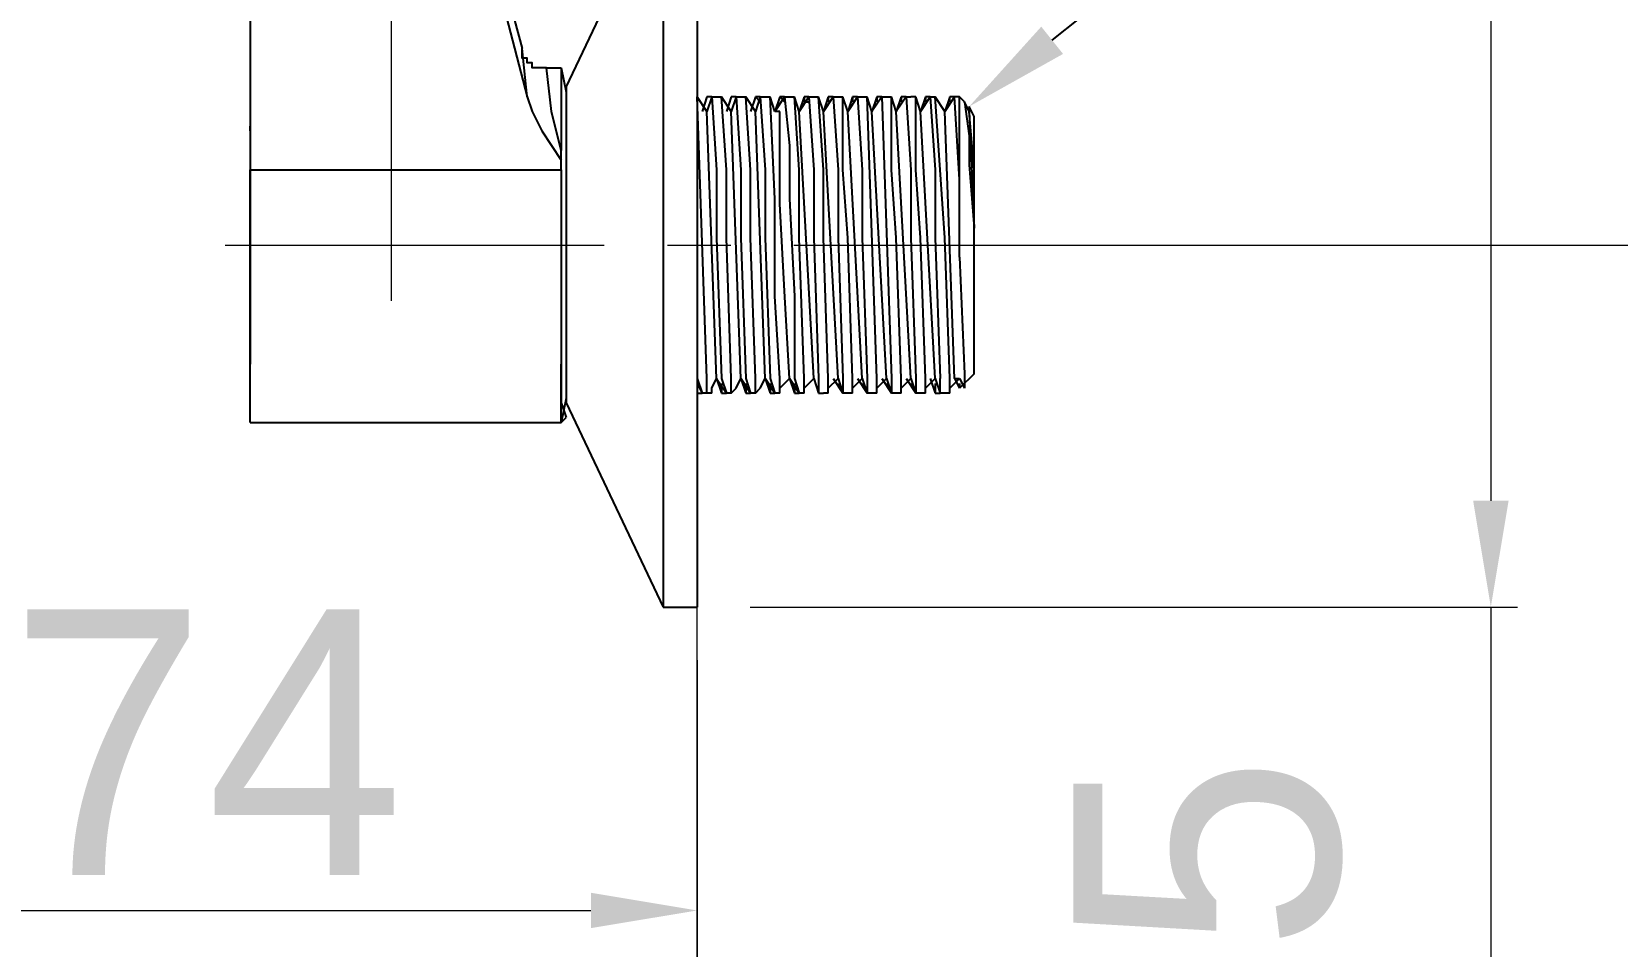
# Model space of a CAD drawing. Extents: x 0 to 3160, y 0 to 2315.
# Drawn here: x 1926.6 to 2046, y 641.8 to 710.7 of the extents above; entities that cross this region are included whole.
import ezdxf
from ezdxf import colors
from ezdxf.entities.mleader import LeaderData, LeaderLine
from ezdxf.math import Vec2, Vec3

# ---------------------------------------------------------------- set-up
doc = ezdxf.new("R2010")
doc.units = 0
doc.header["$LTSCALE"] = 3
doc.header["$MEASUREMENT"] = 0
doc.header["$PDMODE"] = 3
doc.header["$PDSIZE"] = -10
doc.linetypes.add('CENTER2', pattern=[28.575, 19.05, -3.175, 3.175, -3.175])
doc.layers.get('0').update_dxf_attribs({"linetype": 'CONTINUOUS'})
doc.layers.get('DEFPOINTS').update_dxf_attribs({"linetype": 'CONTINUOUS'})
doc.layers.add('Cneter', color=1, linetype='CENTER2', lineweight=13)
doc.layers.add('치수선', color=7, linetype='CONTINUOUS', lineweight=20)
doc.styles.add('Daelim Dimension', font='')
doc.styles.get("Standard").update_dxf_attribs({"font": ''})
doc.styles.get('Daelim Dimension').set_extended_font_data('나눔고딕')
doc.styles.get('Standard').set_extended_font_data('나눔고딕')
doc.dimstyles.new('DEFAULT', dxfattribs={"dimscale": 2, "dimtxt": 2, "dimasz": 2, "dimexe": 0, "dimexo": 2, "dimgap": 1, "dimtad": 1, "dimdec": 1, "dimzin": 9, "dimdsep": 46, "dimtxsty": 'Daelim Dimension', "dimcen": 0.5, "dimclrd": 252, "dimclre": 252, "dimclrt": 3, "dimadec": 1, "dimazin": 0, "dimtfac": 1, "dimtdec": 1, "dimtix": 1, "dimtmove": 0, "dimatfit": 3, "dimfxl": 1, "dimtolj": 1, "dimtzin": 1, "dimlwd": 9, "dimlwe": 9, "dimarcsym": 0})

# ---------------------------------------------------------------- blocks, each defined once
blk = doc.blocks.new('*D5')
at = {"color": 5, "lineweight": 9, "ltscale": 0.5, "transparency": 16777216}
for p, q in [((1902.8, 744.23), (1902.8, 642.53)), ((1976.72, 663.38), (1976.72, 642.53)), ((1910.8, 644.53), (1968.72, 644.53))]:
    blk.add_line(p, q, dxfattribs=at)
at = {"color": 5, "ltscale": 0.5, "transparency": 16777216}
for points in [[(1910.8, 645.86), (1910.8, 643.2), (1902.8, 644.53)], [(1968.72, 645.86), (1968.72, 643.2), (1976.72, 644.53)]]:
    blk.add_solid(points, dxfattribs=at)
at = {"layer": 'DEFPOINTS', "color": 0, "ltscale": 0.5, "transparency": 16777216}
for p in [(1902.8, 748.23), (1976.72, 667.38), (1976.72, 644.53)]:
    blk.add_point(p, dxfattribs=at)
at = {"color": 7, "ltscale": 0.5, "transparency": 16777216, "insert": (1939.76, 657.2), "char_height": 20, "attachment_point": 5, "style": 'Daelim Dimension'}
blk.add_mtext('\\A1;74', dxfattribs=at)
blk = doc.blocks.new('*D10')
at = {"color": 5, "lineweight": 9, "ltscale": 0.5, "transparency": 16777216}
for p, q in [((1980.72, 721.89), (2038.51, 721.89)), ((2036.51, 713.89), (2036.51, 675.38)), ((1980.72, 667.38), (2038.51, 667.38)), ((2036.51, 667.38), (2036.51, 597.4))]:
    blk.add_line(p, q, dxfattribs=at)
at = {"color": 5, "ltscale": 0.5, "transparency": 16777216}
for points in [[(2035.18, 713.89), (2037.85, 713.89), (2036.51, 721.89)], [(2035.18, 675.38), (2037.85, 675.38), (2036.51, 667.38)]]:
    blk.add_solid(points, dxfattribs=at)
at = {"layer": 'DEFPOINTS', "color": 0, "ltscale": 0.5, "transparency": 16777216}
for p in [(1976.72, 721.89), (1976.72, 667.38), (2036.51, 667.38)]:
    blk.add_point(p, dxfattribs=at)
at = {"color": 7, "ltscale": 0.5, "transparency": 16777216, "insert": (2002.57, 628.39), "char_height": 20, "attachment_point": 2, "rotation": 90, "style": 'Daelim Dimension'}
blk.add_mtext('\\A1;{\\H1.25x;\\C256;Ø}55', dxfattribs=at)
blk = doc.blocks.new('*D11')
at = {"color": 5, "lineweight": 9, "ltscale": 0.5, "transparency": 16777216}
for p, q in [((2004.51, 1636.8), (2332.33, 1636.8)), ((2330.33, 1628.8), (2330.33, 546.49)), ((1980.72, 538.49), (2332.33, 538.49))]:
    blk.add_line(p, q, dxfattribs=at)
at = {"color": 5, "ltscale": 0.5, "transparency": 16777216}
for points in [[(2329, 1628.8), (2331.66, 1628.8), (2330.33, 1636.8)], [(2329, 546.49), (2331.66, 546.49), (2330.33, 538.49)]]:
    blk.add_solid(points, dxfattribs=at)
at = {"layer": 'DEFPOINTS', "color": 0, "ltscale": 0.5, "transparency": 16777216}
for p in [(2000.51, 1636.8), (1976.72, 538.49), (2330.33, 538.49)]:
    blk.add_point(p, dxfattribs=at)
at = {"color": 7, "ltscale": 0.5, "transparency": 16777216, "insert": (2314.62, 1087.65), "char_height": 20, "attachment_point": 5, "rotation": 90, "style": 'Daelim Dimension'}
blk.add_mtext('\\A1;(2000)', dxfattribs=at)
blk = doc.blocks.new('*D12')
at = {"color": 5, "lineweight": 9, "ltscale": 0.5, "transparency": 16777216}
for p, q in [((1809.78, 791.78), (1809.78, 586.77)), ((1976.72, 663.38), (1976.72, 586.77)), ((1968.72, 588.77), (1817.78, 588.77))]:
    blk.add_line(p, q, dxfattribs=at)
at = {"color": 5, "ltscale": 0.5, "transparency": 16777216}
for points in [[(1817.78, 590.1), (1817.78, 587.44), (1809.78, 588.77)], [(1968.72, 590.1), (1968.72, 587.44), (1976.72, 588.77)]]:
    blk.add_solid(points, dxfattribs=at)
at = {"layer": 'DEFPOINTS', "color": 0, "ltscale": 0.5, "transparency": 16777216}
for p in [(1809.78, 795.78), (1976.72, 667.38), (1809.78, 588.77)]:
    blk.add_point(p, dxfattribs=at)
at = {"color": 7, "ltscale": 0.5, "transparency": 16777216, "insert": (1893.25, 601.66), "char_height": 20, "attachment_point": 5, "style": 'Daelim Dimension'}
blk.add_mtext('\\A1;167', dxfattribs=at)

msp = doc.modelspace()

# ---------------------------------------------------------------- linework, layer by layer
at = {"color": 5, "lineweight": 9, "ltscale": 0.5}
msp.add_line((2002.88, 694.64), (2204.92, 694.64), dxfattribs=at)
at = {"color": 7}
for points in [[(1952.93, 748.6), (1952.93, 748.6), (1963.54, 709.45), (1963.54, 709.45)], [(1943.05, 740.92), (1943.05, 740.92), (1943.05, 700.31), (1943.05, 700.31)], [(1954.77, 740.92), (1954.77, 740.92), (1963.91, 705.8), (1963.91, 705.8)], [(1966.84, 706.52), (1966.84, 706.52), (1974.16, 721.89), (1974.16, 721.89)], [(1974.16, 721.89), (1974.16, 721.89), (1974.16, 667.38), (1974.16, 667.38)], [(1976.72, 721.89), (1976.72, 721.89), (1976.72, 667.38), (1976.72, 667.38)], [(1963.91, 705.8), (1963.91, 705.8), (1963.54, 709.45), (1963.54, 709.45)], [(1965.37, 707.99), (1965.37, 707.99), (1966.47, 707.99), (1966.47, 707.99)], [(1966.47, 707.99), (1966.47, 707.99), (1966.84, 706.16), (1966.84, 706.16)], [(1966.47, 707.99), (1966.47, 707.99), (1966.47, 701.77), (1966.47, 701.77)], [(1966.84, 706.52), (1966.84, 706.52), (1966.84, 682.75), (1966.84, 682.75)], [(1977.45, 704.7), (1977.45, 704.7), (1976.72, 705.8), (1976.72, 705.8)], [(1977.45, 684.58), (1977.45, 684.58), (1976.72, 705.8), (1976.72, 705.8)], [(1977.45, 705.8), (1977.45, 705.8), (1977.09, 704.7), (1977.09, 704.7)], [(1977.82, 705.8), (1977.82, 705.8), (1977.45, 705.8), (1977.45, 705.8)], [(1977.82, 705.8), (1977.82, 705.8), (1977.45, 704.7), (1977.45, 704.7)], [(1977.82, 705.8), (1977.82, 705.8), (1978.55, 705.8), (1978.55, 705.8)], [(1977.82, 705.8), (1977.82, 705.8), (1977.82, 705.43), (1977.82, 705.43)], [(1979.28, 704.7), (1979.28, 704.7), (1978.55, 705.8), (1978.55, 705.8)], [(1979.28, 705.8), (1979.28, 705.8), (1978.92, 704.7), (1978.92, 704.7)], [(1979.65, 705.8), (1979.65, 705.8), (1979.28, 705.8), (1979.28, 705.8)], [(1979.65, 705.8), (1979.65, 705.8), (1979.28, 704.7), (1979.28, 704.7)], [(1979.65, 705.8), (1979.65, 705.8), (1980.38, 705.8), (1980.38, 705.8)], [(1979.65, 705.8), (1979.65, 705.8), (1979.65, 705.43), (1979.65, 705.43)], [(1981.11, 704.7), (1981.11, 704.7), (1980.38, 705.8), (1980.38, 705.8)], [(1981.11, 705.8), (1981.11, 705.8), (1980.74, 704.7), (1980.74, 704.7)], [(1981.47, 705.8), (1981.47, 705.8), (1981.11, 705.8), (1981.11, 705.8)], [(1981.47, 705.8), (1981.47, 705.8), (1981.11, 704.7), (1981.11, 704.7)], [(1981.11, 705.8), (1981.11, 705.8), (1981.47, 705.43), (1981.47, 705.43)], [(1981.47, 705.8), (1981.47, 705.8), (1982.21, 705.8), (1982.21, 705.8)], [(1982.57, 704.7), (1982.57, 704.7), (1982.21, 705.8), (1982.21, 705.8)], [(1982.94, 705.8), (1982.94, 705.8), (1982.57, 704.7), (1982.57, 704.7)], [(1983.31, 705.8), (1983.31, 705.8), (1982.57, 704.7), (1982.57, 704.7)], [(1983.31, 705.8), (1983.31, 705.8), (1982.94, 705.8), (1982.94, 705.8)], [(1982.94, 705.8), (1982.94, 705.8), (1983.31, 705.43), (1983.31, 705.43)], [(1983.31, 705.8), (1983.31, 705.8), (1984.04, 705.8), (1984.04, 705.8)], [(1984.41, 704.7), (1984.41, 704.7), (1984.04, 705.8), (1984.04, 705.8)], [(1984.77, 705.8), (1984.77, 705.8), (1984.41, 704.7), (1984.41, 704.7)], [(1985.14, 705.8), (1985.14, 705.8), (1984.41, 704.7), (1984.41, 704.7)], [(1985.14, 705.8), (1985.14, 705.8), (1984.77, 705.8), (1984.77, 705.8)], [(1984.77, 705.8), (1984.77, 705.8), (1984.77, 705.43), (1984.77, 705.43)], [(1984.77, 705.43), (1984.77, 705.43), (1985.14, 705.43), (1985.14, 705.43)], [(1985.14, 705.8), (1985.14, 705.8), (1985.87, 705.8), (1985.87, 705.8)], [(1986.23, 704.7), (1986.23, 704.7), (1985.87, 705.8), (1985.87, 705.8)], [(1986.6, 705.8), (1986.6, 705.8), (1986.23, 704.7), (1986.23, 704.7)], [(1986.97, 705.8), (1986.97, 705.8), (1986.23, 704.7), (1986.23, 704.7)], [(1986.97, 705.8), (1986.97, 705.8), (1986.6, 705.8), (1986.6, 705.8)], [(1986.6, 705.8), (1986.6, 705.8), (1986.6, 705.43), (1986.6, 705.43)], [(1986.97, 705.8), (1986.97, 705.8), (1987.7, 705.8), (1987.7, 705.8)], [(1988.06, 704.7), (1988.06, 704.7), (1987.7, 705.8), (1987.7, 705.8)], [(1988.43, 705.8), (1988.43, 705.8), (1988.06, 704.7), (1988.06, 704.7)], [(1988.79, 705.8), (1988.79, 705.8), (1988.06, 704.7), (1988.06, 704.7)], [(1988.79, 705.8), (1988.79, 705.8), (1988.43, 705.8), (1988.43, 705.8)], [(1988.43, 705.8), (1988.43, 705.8), (1988.43, 705.43), (1988.43, 705.43)], [(1988.79, 705.8), (1988.79, 705.8), (1989.53, 705.8), (1989.53, 705.8)], [(1989.89, 704.7), (1989.89, 704.7), (1989.53, 705.8), (1989.53, 705.8)], [(1990.26, 684.58), (1990.26, 684.58), (1989.53, 705.8), (1989.53, 705.8)], [(1990.26, 705.8), (1990.26, 705.8), (1989.89, 704.7), (1989.89, 704.7)], [(1990.62, 705.8), (1990.62, 705.8), (1989.89, 704.7), (1989.89, 704.7)], [(1990.62, 705.8), (1990.62, 705.8), (1990.26, 705.8), (1990.26, 705.8)], [(1990.26, 705.8), (1990.26, 705.8), (1990.26, 705.43), (1990.26, 705.43)], [(1990.62, 705.8), (1990.62, 705.8), (1991.36, 705.8), (1991.36, 705.8)], [(1990.62, 705.8), (1990.62, 705.8), (1991.36, 684.58), (1991.36, 684.58)], [(1991.72, 704.7), (1991.72, 704.7), (1991.36, 705.8), (1991.36, 705.8)], [(1992.09, 705.8), (1992.09, 705.8), (1991.72, 704.7), (1991.72, 704.7)], [(1992.46, 705.8), (1992.46, 705.8), (1991.72, 704.7), (1991.72, 704.7)], [(1992.46, 705.8), (1992.46, 705.8), (1992.09, 705.8), (1992.09, 705.8)], [(1992.09, 705.8), (1992.09, 705.8), (1992.09, 705.43), (1992.09, 705.43)], [(1992.46, 705.8), (1992.46, 705.8), (1992.82, 705.8), (1992.82, 705.8)], [(1993.19, 705.8), (1993.19, 705.8), (1992.82, 705.8), (1992.82, 705.8)], [(1993.55, 704.7), (1993.55, 704.7), (1993.19, 705.8), (1993.19, 705.8)], [(1993.92, 705.8), (1993.92, 705.8), (1993.55, 704.7), (1993.55, 704.7)], [(1994.28, 705.8), (1994.28, 705.8), (1993.55, 704.7), (1993.55, 704.7)], [(1994.28, 705.8), (1994.28, 705.8), (1993.92, 705.8), (1993.92, 705.8)], [(1993.92, 705.8), (1993.92, 705.8), (1993.92, 705.43), (1993.92, 705.43)], [(1994.28, 705.8), (1994.28, 705.8), (1994.65, 705.8), (1994.65, 705.8)], [(1995.38, 704.7), (1995.38, 704.7), (1994.65, 705.8), (1994.65, 705.8)], [(1995.75, 705.8), (1995.75, 705.8), (1995.38, 704.7), (1995.38, 704.7)], [(1996.11, 705.8), (1996.11, 705.8), (1995.38, 704.7), (1995.38, 704.7)], [(1996.11, 705.8), (1996.11, 705.8), (1995.75, 705.8), (1995.75, 705.8)], [(1995.75, 705.43), (1995.75, 705.43), (1995.75, 705.8), (1995.75, 705.8)], [(1996.48, 705.8), (1996.48, 705.8), (1996.11, 705.8), (1996.11, 705.8)], [(1996.85, 705.43), (1996.85, 705.43), (1996.48, 705.8), (1996.48, 705.8)], [(1996.48, 693.72), (1996.48, 693.72), (1996.48, 705.8), (1996.48, 705.8)], [(1997.21, 704.7), (1997.21, 704.7), (1996.85, 705.43), (1996.85, 705.43)], [(1997.58, 704.33), (1997.58, 704.33), (1997.21, 705.07), (1997.21, 705.07)], [(1997.21, 705.07), (1997.21, 705.07), (1997.21, 704.7), (1997.21, 704.7)], [(1997.21, 705.07), (1997.21, 705.07), (1997.21, 704.7), (1997.21, 704.7)], [(1943.05, 703.23), (1943.05, 703.23), (1943.05, 703.6), (1943.05, 703.6)], [(1978.18, 684.58), (1978.18, 684.58), (1977.45, 704.7), (1977.45, 704.7)], [(1980.01, 684.58), (1980.01, 684.58), (1979.28, 704.7), (1979.28, 704.7)], [(1981.84, 684.58), (1981.84, 684.58), (1981.11, 704.7), (1981.11, 704.7)], [(1982.94, 704.7), (1982.94, 704.7), (1982.57, 704.7), (1982.57, 704.7)], [(1985.5, 684.58), (1985.5, 684.58), (1984.41, 704.7), (1984.41, 704.7)], [(1987.33, 684.58), (1987.33, 684.58), (1986.23, 704.7), (1986.23, 704.7)], [(1989.16, 684.58), (1989.16, 684.58), (1988.06, 704.7), (1988.06, 704.7)], [(1990.99, 684.58), (1990.99, 684.58), (1989.89, 704.7), (1989.89, 704.7)], [(1992.82, 684.58), (1992.82, 684.58), (1991.72, 704.7), (1991.72, 704.7)], [(1994.65, 684.58), (1994.65, 684.58), (1993.55, 704.7), (1993.55, 704.7)], [(1996.11, 684.58), (1996.11, 684.58), (1995.38, 704.7), (1995.38, 704.7)], [(1997.21, 704.7), (1997.21, 704.7), (1997.58, 695.92), (1997.58, 695.92)], [(1997.58, 684.94), (1997.58, 684.94), (1997.58, 704.33), (1997.58, 704.33)], [(1943.05, 703.23), (1943.05, 703.23), (1943.05, 686.04), (1943.05, 686.04)], [(1966.47, 701.04), (1966.47, 701.04), (1966.47, 701.77), (1966.47, 701.77)], [(1943.05, 700.31), (1943.05, 700.31), (1966.47, 700.31), (1966.47, 700.31)], [(1943.05, 681.28), (1943.05, 681.28), (1943.05, 700.31), (1943.05, 700.31)], [(1966.47, 700.31), (1966.47, 700.31), (1966.47, 701.04), (1966.47, 701.04)], [(1966.47, 700.31), (1966.47, 700.31), (1966.47, 685.67), (1966.47, 685.67)], [(1996.48, 693.72), (1996.48, 693.72), (1996.85, 684.94), (1996.85, 684.94)], [(1982.94, 684.58), (1982.94, 684.58), (1982.57, 690.8), (1982.57, 690.8)], [(1983.67, 684.58), (1983.67, 684.58), (1983.31, 691.16), (1983.31, 691.16)], [(1984.04, 690.8), (1984.04, 690.8), (1984.04, 684.58), (1984.04, 684.58)], [(1943.05, 687.14), (1943.05, 687.14), (1943.05, 686.77), (1943.05, 686.77)], [(1976.72, 687.87), (1976.72, 687.87), (1976.72, 684.58), (1976.72, 684.58)], [(1943.05, 686.04), (1943.05, 686.04), (1943.05, 685.67), (1943.05, 685.67)], [(1966.47, 681.28), (1966.47, 681.28), (1966.47, 685.67), (1966.47, 685.67)], [(1966.47, 685.67), (1966.47, 685.67), (1966.47, 682.75), (1966.47, 682.75)], [(1976.72, 684.58), (1976.72, 684.58), (1977.09, 683.48), (1977.09, 683.48)], [(1977.45, 683.48), (1977.45, 683.48), (1977.45, 684.58), (1977.45, 684.58)], [(1977.82, 683.85), (1977.82, 683.85), (1978.18, 684.58), (1978.18, 684.58)], [(1978.18, 684.58), (1978.18, 684.58), (1978.55, 683.48), (1978.55, 683.48)], [(1978.18, 684.58), (1978.18, 684.58), (1978.92, 683.48), (1978.92, 683.48)], [(1978.55, 684.58), (1978.55, 684.58), (1978.92, 683.48), (1978.92, 683.48)], [(1979.28, 683.48), (1979.28, 683.48), (1979.28, 684.58), (1979.28, 684.58)], [(1979.65, 683.85), (1979.65, 683.85), (1980.01, 684.58), (1980.01, 684.58)], [(1980.01, 684.58), (1980.01, 684.58), (1980.38, 683.48), (1980.38, 683.48)], [(1980.01, 684.58), (1980.01, 684.58), (1980.74, 683.48), (1980.74, 683.48)], [(1980.38, 684.58), (1980.38, 684.58), (1980.74, 683.48), (1980.74, 683.48)], [(1981.11, 683.48), (1981.11, 683.48), (1981.11, 684.58), (1981.11, 684.58)], [(1981.47, 683.85), (1981.47, 683.85), (1981.84, 684.58), (1981.84, 684.58)], [(1981.84, 684.58), (1981.84, 684.58), (1982.21, 683.48), (1982.21, 683.48)], [(1981.84, 684.58), (1981.84, 684.58), (1982.57, 683.48), (1982.57, 683.48)], [(1982.21, 684.58), (1982.21, 684.58), (1982.57, 683.48), (1982.57, 683.48)], [(1982.94, 683.85), (1982.94, 683.85), (1983.67, 684.58), (1983.67, 684.58)], [(1982.94, 683.48), (1982.94, 683.48), (1982.94, 684.58), (1982.94, 684.58)], [(1983.67, 684.58), (1983.67, 684.58), (1984.04, 683.48), (1984.04, 683.48)], [(1983.67, 684.58), (1983.67, 684.58), (1984.41, 683.48), (1984.41, 683.48)], [(1984.04, 684.58), (1984.04, 684.58), (1984.41, 683.48), (1984.41, 683.48)], [(1984.77, 683.85), (1984.77, 683.85), (1985.5, 684.58), (1985.5, 684.58)], [(1984.77, 683.48), (1984.77, 683.48), (1984.77, 684.58), (1984.77, 684.58)], [(1985.5, 684.58), (1985.5, 684.58), (1985.87, 683.48), (1985.87, 683.48)], [(1985.5, 684.58), (1985.5, 684.58), (1985.87, 683.48), (1985.87, 683.48)], [(1985.87, 684.58), (1985.87, 684.58), (1985.87, 683.48), (1985.87, 683.48)], [(1986.6, 683.85), (1986.6, 683.85), (1987.33, 684.58), (1987.33, 684.58)], [(1986.6, 683.48), (1986.6, 683.48), (1986.6, 684.58), (1986.6, 684.58)], [(1986.97, 684.58), (1986.97, 684.58), (1987.7, 683.48), (1987.7, 683.48)], [(1987.33, 684.58), (1987.33, 684.58), (1987.7, 683.48), (1987.7, 683.48)], [(1987.7, 684.58), (1987.7, 684.58), (1987.7, 683.48), (1987.7, 683.48)], [(1988.43, 683.85), (1988.43, 683.85), (1989.16, 684.58), (1989.16, 684.58)], [(1988.43, 683.48), (1988.43, 683.48), (1988.43, 684.58), (1988.43, 684.58)], [(1988.79, 684.58), (1988.79, 684.58), (1989.53, 683.48), (1989.53, 683.48)], [(1989.16, 684.58), (1989.16, 684.58), (1989.53, 683.48), (1989.53, 683.48)], [(1989.53, 684.58), (1989.53, 684.58), (1989.53, 683.48), (1989.53, 683.48)], [(1990.26, 683.85), (1990.26, 683.85), (1990.99, 684.58), (1990.99, 684.58)], [(1990.26, 683.48), (1990.26, 683.48), (1990.26, 684.58), (1990.26, 684.58)], [(1990.62, 684.58), (1990.62, 684.58), (1991.36, 683.48), (1991.36, 683.48)], [(1990.99, 684.58), (1990.99, 684.58), (1991.36, 683.48), (1991.36, 683.48)], [(1991.36, 684.58), (1991.36, 684.58), (1991.36, 683.48), (1991.36, 683.48)], [(1992.09, 683.85), (1992.09, 683.85), (1992.82, 684.58), (1992.82, 684.58)], [(1992.09, 683.48), (1992.09, 683.48), (1992.09, 684.58), (1992.09, 684.58)], [(1992.46, 684.58), (1992.46, 684.58), (1993.19, 683.48), (1993.19, 683.48)], [(1992.82, 684.58), (1992.82, 684.58), (1993.19, 683.48), (1993.19, 683.48)], [(1993.19, 684.58), (1993.19, 684.58), (1993.19, 683.48), (1993.19, 683.48)], [(1993.92, 683.85), (1993.92, 683.85), (1994.65, 684.58), (1994.65, 684.58)], [(1993.92, 683.48), (1993.92, 683.48), (1993.92, 684.58), (1993.92, 684.58)], [(1994.28, 684.58), (1994.28, 684.58), (1994.65, 683.48), (1994.65, 683.48)], [(1994.65, 684.58), (1994.65, 684.58), (1995.02, 683.48), (1995.02, 683.48)], [(1995.02, 683.48), (1995.02, 683.48), (1995.02, 684.58), (1995.02, 684.58)], [(1995.75, 683.85), (1995.75, 683.85), (1996.48, 684.58), (1996.48, 684.58)], [(1995.75, 683.48), (1995.75, 683.48), (1995.75, 684.58), (1995.75, 684.58)], [(1996.11, 684.58), (1996.11, 684.58), (1996.48, 683.85), (1996.48, 683.85)], [(1996.11, 684.58), (1996.11, 684.58), (1996.48, 684.58), (1996.48, 684.58)], [(1997.58, 684.94), (1997.58, 684.94), (1996.48, 683.85), (1996.48, 683.85)], [(1996.48, 684.58), (1996.48, 684.58), (1996.85, 683.85), (1996.85, 683.85)], [(1996.85, 684.94), (1996.85, 684.94), (1996.85, 683.85), (1996.85, 683.85)], [(1976.72, 684.21), (1976.72, 684.21), (1977.09, 683.48), (1977.09, 683.48)], [(1976.72, 683.48), (1976.72, 683.48), (1977.09, 683.48), (1977.09, 683.48)], [(1977.45, 683.48), (1977.45, 683.48), (1977.09, 683.48), (1977.09, 683.48)], [(1977.82, 683.48), (1977.82, 683.48), (1977.45, 683.48), (1977.45, 683.48)], [(1977.82, 683.48), (1977.82, 683.48), (1977.82, 683.85), (1977.82, 683.85)], [(1978.55, 684.21), (1978.55, 684.21), (1978.55, 683.48), (1978.55, 683.48)], [(1978.55, 683.48), (1978.55, 683.48), (1978.92, 683.48), (1978.92, 683.48)], [(1979.28, 683.48), (1979.28, 683.48), (1978.92, 683.48), (1978.92, 683.48)], [(1979.28, 683.48), (1979.28, 683.48), (1979.65, 683.85), (1979.65, 683.85)], [(1980.38, 684.21), (1980.38, 684.21), (1980.38, 683.48), (1980.38, 683.48)], [(1980.38, 683.48), (1980.38, 683.48), (1980.74, 683.48), (1980.74, 683.48)], [(1981.11, 683.48), (1981.11, 683.48), (1980.74, 683.48), (1980.74, 683.48)], [(1981.11, 683.48), (1981.11, 683.48), (1981.47, 683.85), (1981.47, 683.85)], [(1982.21, 684.21), (1982.21, 684.21), (1982.21, 683.48), (1982.21, 683.48)], [(1982.21, 683.48), (1982.21, 683.48), (1982.57, 683.48), (1982.57, 683.48)], [(1982.94, 683.48), (1982.94, 683.48), (1982.57, 683.48), (1982.57, 683.48)], [(1982.94, 683.48), (1982.94, 683.48), (1982.94, 683.85), (1982.94, 683.85)], [(1984.04, 684.21), (1984.04, 684.21), (1984.04, 683.48), (1984.04, 683.48)], [(1984.04, 683.48), (1984.04, 683.48), (1984.41, 683.48), (1984.41, 683.48)], [(1984.77, 683.48), (1984.77, 683.48), (1984.41, 683.48), (1984.41, 683.48)], [(1984.77, 683.48), (1984.77, 683.48), (1984.77, 683.85), (1984.77, 683.85)], [(1985.87, 684.21), (1985.87, 684.21), (1985.87, 683.48), (1985.87, 683.48)], [(1985.87, 683.48), (1985.87, 683.48), (1986.23, 683.48), (1986.23, 683.48)], [(1986.6, 683.48), (1986.6, 683.48), (1986.23, 683.48), (1986.23, 683.48)], [(1986.6, 683.48), (1986.6, 683.48), (1986.6, 683.85), (1986.6, 683.85)], [(1987.33, 684.21), (1987.33, 684.21), (1987.7, 683.48), (1987.7, 683.48)], [(1988.43, 683.48), (1988.43, 683.48), (1987.7, 683.48), (1987.7, 683.48)], [(1988.43, 683.48), (1988.43, 683.48), (1988.43, 683.85), (1988.43, 683.85)], [(1989.16, 684.21), (1989.16, 684.21), (1989.53, 683.48), (1989.53, 683.48)], [(1990.26, 683.48), (1990.26, 683.48), (1989.53, 683.48), (1989.53, 683.48)], [(1990.26, 683.48), (1990.26, 683.48), (1990.26, 683.85), (1990.26, 683.85)], [(1990.99, 684.21), (1990.99, 684.21), (1991.36, 683.48), (1991.36, 683.48)], [(1992.09, 683.48), (1992.09, 683.48), (1991.36, 683.48), (1991.36, 683.48)], [(1992.09, 683.48), (1992.09, 683.48), (1992.09, 683.85), (1992.09, 683.85)], [(1992.82, 684.21), (1992.82, 684.21), (1993.19, 683.48), (1993.19, 683.48)], [(1993.92, 683.48), (1993.92, 683.48), (1993.19, 683.48), (1993.19, 683.48)], [(1993.92, 683.48), (1993.92, 683.48), (1993.92, 683.85), (1993.92, 683.85)], [(1994.65, 684.21), (1994.65, 684.21), (1994.65, 683.48), (1994.65, 683.48)], [(1994.65, 683.48), (1994.65, 683.48), (1995.02, 683.48), (1995.02, 683.48)], [(1995.75, 683.48), (1995.75, 683.48), (1995.02, 683.48), (1995.02, 683.48)], [(1995.75, 683.48), (1995.75, 683.48), (1995.75, 683.85), (1995.75, 683.85)], [(1996.48, 684.21), (1996.48, 684.21), (1996.48, 683.85), (1996.48, 683.85)], [(1966.84, 683.12), (1966.84, 683.12), (1966.47, 681.28), (1966.47, 681.28)], [(1966.47, 682.75), (1966.47, 682.75), (1966.84, 681.65), (1966.84, 681.65)], [(1966.84, 682.75), (1966.84, 682.75), (1974.16, 667.38), (1974.16, 667.38)], [(1943.05, 681.28), (1943.05, 681.28), (1966.47, 681.28), (1966.47, 681.28)], [(1966.47, 681.28), (1966.47, 681.28), (1966.84, 681.65), (1966.84, 681.65)], [(1966.47, 681.65), (1966.47, 681.65), (1966.47, 681.28), (1966.47, 681.28)], [(1974.16, 667.38), (1974.16, 667.38), (1976.72, 667.38), (1976.72, 667.38)]]:
    msp.add_open_spline(points, degree=3, dxfattribs=at)
for points, knots in [([(1965.37, 707.99), (1965.37, 707.99), (1965.01, 707.99), (1965.01, 707.99), (1965.01, 707.99), (1965.01, 707.99), (1964.64, 707.99), (1964.64, 707.99), (1964.64, 707.99), (1964.64, 707.99), (1964.28, 707.99), (1964.28, 707.99), (1964.28, 707.99), (1964.28, 707.99), (1964.28, 708.36), (1964.28, 708.36), (1964.28, 708.36), (1964.28, 708.36), (1963.91, 708.36), (1963.91, 708.36), (1963.91, 708.36), (1963.91, 708.36), (1963.91, 708.72), (1963.91, 708.72), (1963.91, 708.72), (1963.91, 708.72), (1963.54, 708.72), (1963.54, 708.72), (1963.54, 708.72), (1963.54, 708.72), (1963.54, 709.09), (1963.54, 709.09), (1963.54, 709.09), (1963.54, 709.09), (1963.54, 709.45), (1963.54, 709.45)], [0, 0, 0, 0, 0.111111, 0.111111, 0.111111, 0.111111, 0.222222, 0.222222, 0.222222, 0.222222, 0.333333, 0.333333, 0.333333, 0.333333, 0.444444, 0.444444, 0.444444, 0.444444, 0.555556, 0.555556, 0.555556, 0.555556, 0.666667, 0.666667, 0.666667, 0.666667, 0.777778, 0.777778, 0.777778, 0.777778, 0.888889, 0.888889, 0.888889, 0.888889, 1, 1, 1, 1]), ([(1965.01, 707.99), (1965.01, 707.99), (1964.64, 707.99), (1964.64, 707.99), (1964.64, 707.99), (1964.64, 707.99), (1964.28, 707.99), (1964.28, 707.99), (1964.28, 707.99), (1964.28, 707.99), (1964.28, 708.36), (1964.28, 708.36), (1964.28, 708.36), (1964.28, 708.36), (1963.91, 708.36), (1963.91, 708.36), (1963.91, 708.36), (1963.91, 708.36), (1963.91, 708.72), (1963.91, 708.72), (1963.91, 708.72), (1963.91, 708.72), (1963.54, 708.72), (1963.54, 708.72), (1963.54, 708.72), (1963.54, 708.72), (1963.54, 709.09), (1963.54, 709.09), (1963.54, 709.09), (1963.54, 709.09), (1963.54, 709.45), (1963.54, 709.45)], [0, 0, 0, 0, 0.125, 0.125, 0.125, 0.125, 0.25, 0.25, 0.25, 0.25, 0.375, 0.375, 0.375, 0.375, 0.5, 0.5, 0.5, 0.5, 0.625, 0.625, 0.625, 0.625, 0.75, 0.75, 0.75, 0.75, 0.875, 0.875, 0.875, 0.875, 1, 1, 1, 1]), ([(1966.47, 701.77), (1966.47, 701.77), (1965.74, 704.7), (1965.74, 704.7), (1965.74, 704.7), (1965.74, 704.7), (1965.37, 707.99), (1965.37, 707.99)], [0, 0, 0, 0, 0.5, 0.5, 0.5, 0.5, 1, 1, 1, 1]), ([(1963.91, 705.8), (1963.91, 705.8), (1964.28, 704.7), (1964.28, 704.7), (1964.28, 704.7), (1964.28, 704.7), (1965.01, 703.23), (1965.01, 703.23), (1965.01, 703.23), (1965.01, 703.23), (1966.47, 701.04), (1966.47, 701.04)], [0, 0, 0, 0, 0.333333, 0.333333, 0.333333, 0.333333, 0.666667, 0.666667, 0.666667, 0.666667, 1, 1, 1, 1]), ([(1977.82, 705.8), (1977.82, 705.8), (1978.18, 700.31), (1978.18, 700.31), (1978.18, 700.31), (1978.18, 700.31), (1978.18, 695.19), (1978.18, 695.19), (1978.18, 695.19), (1978.18, 695.19), (1978.55, 684.58), (1978.55, 684.58)], [0, 0, 0, 0, 0.333333, 0.333333, 0.333333, 0.333333, 0.666667, 0.666667, 0.666667, 0.666667, 1, 1, 1, 1]), ([(1979.28, 684.58), (1979.28, 684.58), (1978.92, 695.19), (1978.92, 695.19), (1978.92, 695.19), (1978.92, 695.19), (1978.92, 700.31), (1978.92, 700.31), (1978.92, 700.31), (1978.92, 700.31), (1978.55, 705.8), (1978.55, 705.8)], [0, 0, 0, 0, 0.333333, 0.333333, 0.333333, 0.333333, 0.666667, 0.666667, 0.666667, 0.666667, 1, 1, 1, 1]), ([(1979.65, 705.8), (1979.65, 705.8), (1980.01, 700.31), (1980.01, 700.31), (1980.01, 700.31), (1980.01, 700.31), (1980.01, 695.19), (1980.01, 695.19), (1980.01, 695.19), (1980.01, 695.19), (1980.38, 684.58), (1980.38, 684.58)], [0, 0, 0, 0, 0.333333, 0.333333, 0.333333, 0.333333, 0.666667, 0.666667, 0.666667, 0.666667, 1, 1, 1, 1]), ([(1981.11, 684.58), (1981.11, 684.58), (1980.74, 695.19), (1980.74, 695.19), (1980.74, 695.19), (1980.74, 695.19), (1980.74, 700.31), (1980.74, 700.31), (1980.74, 700.31), (1980.74, 700.31), (1980.38, 705.8), (1980.38, 705.8)], [0, 0, 0, 0, 0.333333, 0.333333, 0.333333, 0.333333, 0.666667, 0.666667, 0.666667, 0.666667, 1, 1, 1, 1]), ([(1981.47, 705.8), (1981.47, 705.8), (1981.84, 700.31), (1981.84, 700.31), (1981.84, 700.31), (1981.84, 700.31), (1981.84, 695.19), (1981.84, 695.19), (1981.84, 695.19), (1981.84, 695.19), (1982.21, 684.58), (1982.21, 684.58)], [0, 0, 0, 0, 0.333333, 0.333333, 0.333333, 0.333333, 0.666667, 0.666667, 0.666667, 0.666667, 1, 1, 1, 1]), ([(1982.57, 690.8), (1982.57, 690.8), (1982.57, 698.11), (1982.57, 698.11), (1982.57, 698.11), (1982.57, 698.11), (1982.21, 705.8), (1982.21, 705.8)], [0, 0, 0, 0, 0.5, 0.5, 0.5, 0.5, 1, 1, 1, 1]), ([(1983.31, 705.8), (1983.31, 705.8), (1983.67, 702.14), (1983.67, 702.14), (1983.67, 702.14), (1983.67, 702.14), (1983.67, 698.11), (1983.67, 698.11), (1983.67, 698.11), (1983.67, 698.11), (1984.04, 690.8), (1984.04, 690.8)], [0, 0, 0, 0, 0.333333, 0.333333, 0.333333, 0.333333, 0.666667, 0.666667, 0.666667, 0.666667, 1, 1, 1, 1]), ([(1984.77, 684.58), (1984.77, 684.58), (1984.41, 695.19), (1984.41, 695.19), (1984.41, 695.19), (1984.41, 695.19), (1984.41, 700.31), (1984.41, 700.31), (1984.41, 700.31), (1984.41, 700.31), (1984.04, 705.8), (1984.04, 705.8)], [0, 0, 0, 0, 0.333333, 0.333333, 0.333333, 0.333333, 0.666667, 0.666667, 0.666667, 0.666667, 1, 1, 1, 1]), ([(1985.14, 705.8), (1985.14, 705.8), (1985.5, 700.31), (1985.5, 700.31), (1985.5, 700.31), (1985.5, 700.31), (1985.5, 695.19), (1985.5, 695.19), (1985.5, 695.19), (1985.5, 695.19), (1985.87, 684.58), (1985.87, 684.58)], [0, 0, 0, 0, 0.333333, 0.333333, 0.333333, 0.333333, 0.666667, 0.666667, 0.666667, 0.666667, 1, 1, 1, 1]), ([(1986.6, 684.58), (1986.6, 684.58), (1986.23, 695.19), (1986.23, 695.19), (1986.23, 695.19), (1986.23, 695.19), (1986.23, 700.31), (1986.23, 700.31), (1986.23, 700.31), (1986.23, 700.31), (1985.87, 705.8), (1985.87, 705.8)], [0, 0, 0, 0, 0.333333, 0.333333, 0.333333, 0.333333, 0.666667, 0.666667, 0.666667, 0.666667, 1, 1, 1, 1]), ([(1986.97, 705.8), (1986.97, 705.8), (1987.33, 700.31), (1987.33, 700.31), (1987.33, 700.31), (1987.33, 700.31), (1987.33, 695.19), (1987.33, 695.19), (1987.33, 695.19), (1987.33, 695.19), (1987.7, 684.58), (1987.7, 684.58)], [0, 0, 0, 0, 0.333333, 0.333333, 0.333333, 0.333333, 0.666667, 0.666667, 0.666667, 0.666667, 1, 1, 1, 1]), ([(1988.43, 684.58), (1988.43, 684.58), (1988.06, 695.19), (1988.06, 695.19), (1988.06, 695.19), (1988.06, 695.19), (1987.7, 700.31), (1987.7, 700.31), (1987.7, 700.31), (1987.7, 700.31), (1987.7, 705.8), (1987.7, 705.8)], [0, 0, 0, 0, 0.333333, 0.333333, 0.333333, 0.333333, 0.666667, 0.666667, 0.666667, 0.666667, 1, 1, 1, 1]), ([(1988.79, 705.8), (1988.79, 705.8), (1989.16, 700.31), (1989.16, 700.31), (1989.16, 700.31), (1989.16, 700.31), (1989.16, 695.19), (1989.16, 695.19), (1989.16, 695.19), (1989.16, 695.19), (1989.53, 684.58), (1989.53, 684.58)], [0, 0, 0, 0, 0.333333, 0.333333, 0.333333, 0.333333, 0.666667, 0.666667, 0.666667, 0.666667, 1, 1, 1, 1]), ([(1992.09, 684.58), (1992.09, 684.58), (1991.72, 695.19), (1991.72, 695.19), (1991.72, 695.19), (1991.72, 695.19), (1991.36, 700.31), (1991.36, 700.31), (1991.36, 700.31), (1991.36, 700.31), (1991.36, 705.8), (1991.36, 705.8)], [0, 0, 0, 0, 0.333333, 0.333333, 0.333333, 0.333333, 0.666667, 0.666667, 0.666667, 0.666667, 1, 1, 1, 1]), ([(1992.46, 705.8), (1992.46, 705.8), (1992.82, 700.31), (1992.82, 700.31), (1992.82, 700.31), (1992.82, 700.31), (1992.82, 695.19), (1992.82, 695.19), (1992.82, 695.19), (1992.82, 695.19), (1993.19, 684.58), (1993.19, 684.58)], [0, 0, 0, 0, 0.333333, 0.333333, 0.333333, 0.333333, 0.666667, 0.666667, 0.666667, 0.666667, 1, 1, 1, 1]), ([(1993.92, 684.58), (1993.92, 684.58), (1993.55, 695.19), (1993.55, 695.19), (1993.55, 695.19), (1993.55, 695.19), (1993.19, 700.31), (1993.19, 700.31), (1993.19, 700.31), (1993.19, 700.31), (1993.19, 705.8), (1993.19, 705.8)], [0, 0, 0, 0, 0.333333, 0.333333, 0.333333, 0.333333, 0.666667, 0.666667, 0.666667, 0.666667, 1, 1, 1, 1]), ([(1994.28, 705.8), (1994.28, 705.8), (1994.65, 700.31), (1994.65, 700.31), (1994.65, 700.31), (1994.65, 700.31), (1994.65, 695.19), (1994.65, 695.19), (1994.65, 695.19), (1994.65, 695.19), (1995.02, 684.58), (1995.02, 684.58)], [0, 0, 0, 0, 0.333333, 0.333333, 0.333333, 0.333333, 0.666667, 0.666667, 0.666667, 0.666667, 1, 1, 1, 1]), ([(1995.75, 684.58), (1995.75, 684.58), (1995.38, 695.19), (1995.38, 695.19), (1995.38, 695.19), (1995.38, 695.19), (1995.02, 700.31), (1995.02, 700.31), (1995.02, 700.31), (1995.02, 700.31), (1994.65, 705.8), (1994.65, 705.8)], [0, 0, 0, 0, 0.333333, 0.333333, 0.333333, 0.333333, 0.666667, 0.666667, 0.666667, 0.666667, 1, 1, 1, 1]), ([(1996.48, 693.72), (1996.48, 693.72), (1996.48, 699.57), (1996.48, 699.57), (1996.48, 699.57), (1996.48, 699.57), (1996.11, 705.8), (1996.11, 705.8)], [0, 0, 0, 0, 0.5, 0.5, 0.5, 0.5, 1, 1, 1, 1]), ([(1996.85, 705.43), (1996.85, 705.43), (1997.21, 702.87), (1997.21, 702.87), (1997.21, 702.87), (1997.21, 702.87), (1997.21, 700.67), (1997.21, 700.67), (1997.21, 700.67), (1997.21, 700.67), (1997.58, 695.92), (1997.58, 695.92)], [0, 0, 0, 0, 0.333333, 0.333333, 0.333333, 0.333333, 0.666667, 0.666667, 0.666667, 0.666667, 1, 1, 1, 1]), ([(1983.31, 691.16), (1983.31, 691.16), (1982.94, 697.75), (1982.94, 697.75), (1982.94, 697.75), (1982.94, 697.75), (1982.94, 704.7), (1982.94, 704.7)], [0, 0, 0, 0, 0.5, 0.5, 0.5, 0.5, 1, 1, 1, 1]), ([(1997.58, 695.92), (1997.58, 695.92), (1997.58, 700.31), (1997.58, 700.31), (1997.58, 700.31), (1997.58, 700.31), (1997.21, 704.7), (1997.21, 704.7)], [0, 0, 0, 0, 0.5, 0.5, 0.5, 0.5, 1, 1, 1, 1])]:
    msp.add_open_spline(points, degree=3, knots=knots, dxfattribs=at)
at = {"layer": 'Cneter', "lineweight": 5, "ltscale": 0.5}
for p, q in [((1953.67, 1661.86), (1953.67, 690.43)), ((1941.15, 694.64), (2003.99, 694.64))]:
    msp.add_line(p, q, dxfattribs=at)
at = {"layer": '치수선', "color": 7}
msp.add_line((1976.72, 538.49), (1976.72, 1705.16), dxfattribs=at)

# ---------------------------------------------------------------- dimensions: what is measured, and where the dimension line sits
at = {"color": 5, "ltscale": 0.5}
for base, p1, p2, angle, text, picture, middle in [((2330.33, 538.49), (2000.51, 1636.8), (1976.72, 538.49), 90, '(2000)', '*D11', (2330.33, 1087.65)), ((2036.51, 667.38), (1976.72, 721.89), (1976.72, 667.38), 270, '{\\H1.25x;\\C256;Ø}<>', '*D10', (2036.51, 628.39))]:
    dim = msp.add_linear_dim(base=base, p1=p1, p2=p2, angle=angle, text=text, dimstyle='DEFAULT', override={"dimtxt": 10, "dimasz": 4, "dimexe": 1, "dimdec": 0, "dimclrd": 5, "dimclre": 5, "dimclrt": 7}, dxfattribs=at)
    dim.commit()
    dim.dimension.update_dxf_attribs({"geometry": picture, "text_midpoint": middle, "dimtype": 160})
for base, p1, p2, picture, middle in [((1809.78, 588.77), (1976.72, 667.38), (1809.78, 795.78), '*D12', (1893.25, 601.66)), ((1976.72, 644.53), (1902.8, 748.23), (1976.72, 667.38), '*D5', (1939.76, 657.2))]:
    dim = msp.add_linear_dim(base=base, p1=p1, p2=p2, dimstyle='DEFAULT', override={"dimtxt": 10, "dimasz": 4, "dimexe": 1, "dimdec": 0, "dimclrd": 5, "dimclre": 5, "dimclrt": 7}, dxfattribs=at)
    dim.commit()
    dim.dimension.update_dxf_attribs({"geometry": picture, "text_midpoint": middle})

# ---------------------------------------------------------------- leaders
at = {"ltscale": 0.5}
ml = msp.add_multileader_mtext('Standard', dxfattribs=at)
ml.set_content('G1/2-14TH', color=256)
ml.set_leader_properties(color=5)
ml.build(insert=Vec2(0, 0))
ml.multileader.update_dxf_attribs({"text_left_attachment_type": 6, "text_right_attachment_type": 6, "dogleg_length": 0.36, "arrow_head_size": 8})
ctx = ml.context
ctx.base_point, ctx.char_height, ctx.arrow_head_size, ctx.landing_gap_size, ctx.plane_origin = Vec3(2044.4, 742.44), 18, 8, 0.09, Vec3(1993.55, 704.7)
ctx.left_attachment, ctx.right_attachment = 6, 6
notes = []
notes.append((ctx, [(0, (1, 1, 0), (2044.04, 742.44), (1, 0), 0.36, [(0, [(1997.21, 705.07)], 0, [])])]))
ctx.mtext.insert, ctx.mtext.flow_direction = Vec3(2044.49, 764.04), 5
for ctx, leaders in notes:
    for number, flags, end, landing, length, lines in leaders:
        leader = LeaderData()
        leader.index, (leader.has_last_leader_line, leader.has_dogleg_vector, leader.attachment_direction) = number, flags
        leader.last_leader_point, leader.dogleg_vector, leader.dogleg_length = Vec3(end), Vec3(landing), length
        for number, points, colour, breaks in lines:
            line = LeaderLine()
            line.index, line.vertices, line.color, line.breaks = number, Vec3.list(points), colors.encode_raw_color(colour), breaks
            leader.lines.append(line)
        ctx.leaders.append(leader)

doc.saveas('drawing.dxf')
